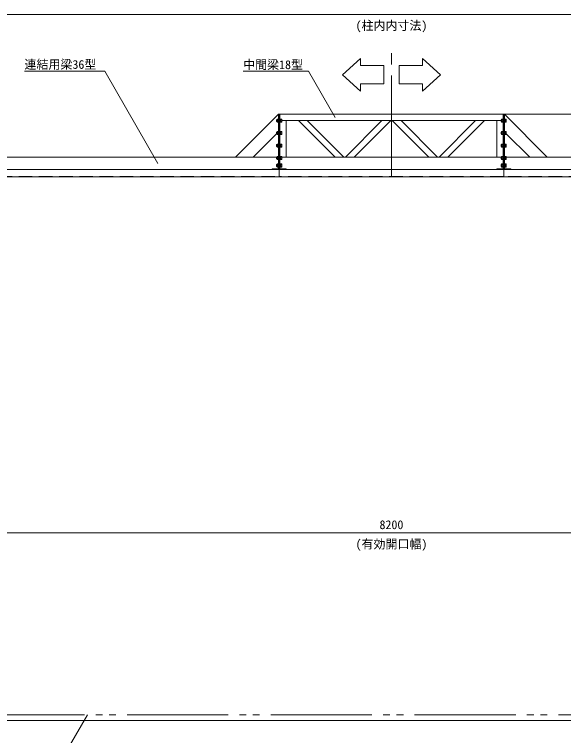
# Model space of a CAD drawing. Units: millimetres, scale not verified. Extents: x -10062 to 10062, y -16938 to 16938.
# Drawn here: x -6384 to -1983, y -13909 to -8132 of the extents above; entities that cross this region are included whole.
import ezdxf
from ezdxf.enums import TextEntityAlignment as Align

# ---------------------------------------------------------------- set-up
doc = ezdxf.new("R2010")
doc.units = ezdxf.units.MM
doc.header["$LTSCALE"] = 90
for name, pattern in [('CHAIN2', [12, 9, -1, 1, -1]), ('DASHED1', [1.8, 1.2, -0.6]), ('DOUBLE_CHAIN2', [12.8, 9, -1, 0.6, -0.6, 0.6, -1])]:
    doc.linetypes.add(name, pattern=pattern)
for name, color, linetype, lineweight in [('0-5_ﾍﾞｰｽﾗｲﾝ', 134, 'Continuous', 18), ('0-6_ﾎﾞﾙﾄ類', 134, 'Continuous', 18), ('0-8_ﾜｲﾔｰﾛｰﾌﾟ', 134, 'DOUBLE_CHAIN2', 18), ('0-C_寸法', 134, 'Continuous', 18), ('1-5_中間梁18', 134, 'Continuous', 18), ('1-6_通芯', 134, 'CHAIN2', 18), ('1-B_文字', 134, 'Continuous', 18), ('2-1_連結用梁36', 134, 'Continuous', 18)]:
    doc.layers.add(name, color=color, linetype=linetype, lineweight=lineweight)
doc.styles.add('ＭＳ ゴシック', font='')
doc.styles.get('ＭＳ ゴシック').set_extended_font_data('MS Gothic')

msp = doc.modelspace()

# ---------------------------------------------------------------- linework, layer by layer
at = {"layer": '0-5_ﾍﾞｰｽﾗｲﾝ'}
msp.add_line((-9662.5, -13787.5), (1537.5, -13787.5), dxfattribs=at)
at = {"layer": '0-6_ﾎﾞﾙﾄ類'}
for p, q in [((-4281.2, -8975.5), (-4283.2, -8977.5)), ((-4283.2, -8987.5), (-4283.2, -8977.5)), ((-4281.2, -8989.5), (-4283.2, -8987.5)), ((-4279.8, -8976.7), (-4282.4, -8976.7)), ((-4279.8, -8988.3), (-4282.4, -8988.3)), ((-4281.2, -8989.5), (-4281.2, -8975.5)), ((-4279.8, -8975.5), (-4281.2, -8975.5)), ((-4279.8, -8989.5), (-4281.2, -8989.5)), ((-4279.8, -8972), (-4278.18, -8970.37)), ((-4279.8, -8993), (-4279.8, -8972)), ((-4279.8, -8993), (-4278.18, -8994.63)), ((-4278.18, -8976.44), (-4270.8, -8976.44)), ((-4278.18, -8988.56), (-4270.8, -8988.56)), ((-4251.2, -8981.69), (-4254.2, -8982.5)), ((-4251.2, -8982.5), (-4254.2, -8983.31)), ((-4243.82, -8976.44), (-4251.2, -8976.44)), ((-4243.82, -8988.56), (-4251.2, -8988.56)), ((-4242.2, -8993), (-4243.82, -8994.63)), ((-2481.2, -8975.5), (-2483.2, -8977.5)), ((-2483.2, -8987.5), (-2483.2, -8977.5)), ((-2481.2, -8989.5), (-2483.2, -8987.5)), ((-2479.8, -8976.7), (-2482.4, -8976.7)), ((-2479.8, -8988.3), (-2482.4, -8988.3)), ((-2481.2, -8989.5), (-2481.2, -8975.5)), ((-2479.8, -8975.5), (-2481.2, -8975.5)), ((-2479.8, -8989.5), (-2481.2, -8989.5)), ((-2479.8, -8972), (-2478.18, -8970.37)), ((-2479.8, -8993), (-2479.8, -8972)), ((-2479.8, -8993), (-2478.18, -8994.63)), ((-2478.18, -8976.44), (-2470.8, -8976.44)), ((-2478.18, -8988.56), (-2470.8, -8988.56)), ((-2451.2, -8981.69), (-2454.2, -8982.5)), ((-2451.2, -8982.5), (-2454.2, -8983.31)), ((-2443.82, -8976.44), (-2451.2, -8976.44)), ((-2443.82, -8988.56), (-2451.2, -8988.56)), ((-2442.2, -8993), (-2443.82, -8994.63)), ((-4281.2, -9075.5), (-4283.2, -9077.5)), ((-4283.2, -9087.5), (-4283.2, -9077.5)), ((-4281.2, -9089.5), (-4283.2, -9087.5)), ((-4279.8, -9076.7), (-4282.4, -9076.7)), ((-4279.8, -9088.3), (-4282.4, -9088.3)), ((-4281.2, -9089.5), (-4281.2, -9075.5)), ((-4279.8, -9075.5), (-4281.2, -9075.5)), ((-4279.8, -9089.5), (-4281.2, -9089.5)), ((-4279.8, -9072), (-4278.18, -9070.38)), ((-4279.8, -9093), (-4279.8, -9072)), ((-4279.8, -9093), (-4278.18, -9094.63)), ((-4278.18, -9076.44), (-4270.8, -9076.44)), ((-4278.18, -9088.56), (-4270.8, -9088.56)), ((-4251.2, -9081.69), (-4254.2, -9082.5)), ((-4251.2, -9082.5), (-4254.2, -9083.3)), ((-4243.82, -9076.44), (-4251.2, -9076.44)), ((-4243.82, -9088.56), (-4251.2, -9088.56)), ((-4242.2, -9093), (-4243.82, -9094.63)), ((-2481.2, -9075.5), (-2483.2, -9077.5)), ((-2483.2, -9087.5), (-2483.2, -9077.5)), ((-2481.2, -9089.5), (-2483.2, -9087.5)), ((-2479.8, -9076.7), (-2482.4, -9076.7)), ((-2479.8, -9088.3), (-2482.4, -9088.3)), ((-2481.2, -9089.5), (-2481.2, -9075.5)), ((-2479.8, -9075.5), (-2481.2, -9075.5)), ((-2479.8, -9089.5), (-2481.2, -9089.5)), ((-2479.8, -9072), (-2478.18, -9070.38)), ((-2479.8, -9093), (-2479.8, -9072)), ((-2479.8, -9093), (-2478.18, -9094.63)), ((-2478.18, -9076.44), (-2470.8, -9076.44)), ((-2478.18, -9088.56), (-2470.8, -9088.56)), ((-2451.2, -9081.69), (-2454.2, -9082.5)), ((-2451.2, -9082.5), (-2454.2, -9083.3)), ((-2443.82, -9076.44), (-2451.2, -9076.44)), ((-2443.82, -9088.56), (-2451.2, -9088.56)), ((-2442.2, -9093), (-2443.82, -9094.63)), ((-4281.2, -9175.5), (-4283.2, -9177.5)), ((-4283.2, -9187.5), (-4283.2, -9177.5)), ((-4279.8, -9176.7), (-4282.4, -9176.7)), ((-4281.2, -9189.5), (-4281.2, -9175.5)), ((-4279.8, -9175.5), (-4281.2, -9175.5)), ((-4279.8, -9172), (-4278.18, -9170.38)), ((-4279.8, -9193), (-4279.8, -9172)), ((-4278.18, -9176.44), (-4270.8, -9176.44)), ((-4251.2, -9181.69), (-4254.2, -9182.5)), ((-4251.2, -9182.5), (-4254.2, -9183.3)), ((-4243.82, -9176.44), (-4251.2, -9176.44)), ((-2481.2, -9175.5), (-2483.2, -9177.5)), ((-2483.2, -9187.5), (-2483.2, -9177.5)), ((-2479.8, -9176.7), (-2482.4, -9176.7)), ((-2481.2, -9189.5), (-2481.2, -9175.5)), ((-2479.8, -9175.5), (-2481.2, -9175.5)), ((-2479.8, -9172), (-2478.18, -9170.38)), ((-2479.8, -9193), (-2479.8, -9172)), ((-2478.18, -9176.44), (-2470.8, -9176.44)), ((-2451.2, -9181.69), (-2454.2, -9182.5)), ((-2451.2, -9182.5), (-2454.2, -9183.3)), ((-2443.82, -9176.44), (-2451.2, -9176.44)), ((-4281.2, -9189.5), (-4283.2, -9187.5)), ((-4279.8, -9188.3), (-4282.4, -9188.3)), ((-4279.8, -9189.5), (-4281.2, -9189.5)), ((-4279.8, -9193), (-4278.18, -9194.62)), ((-4278.18, -9188.56), (-4270.8, -9188.56)), ((-4243.82, -9188.56), (-4251.2, -9188.56)), ((-4242.2, -9193), (-4243.82, -9194.62)), ((-2481.2, -9189.5), (-2483.2, -9187.5)), ((-2479.8, -9188.3), (-2482.4, -9188.3)), ((-2479.8, -9189.5), (-2481.2, -9189.5)), ((-2479.8, -9193), (-2478.18, -9194.62)), ((-2478.18, -9188.56), (-2470.8, -9188.56)), ((-2443.82, -9188.56), (-2451.2, -9188.56)), ((-2442.2, -9193), (-2443.82, -9194.62)), ((-4281.2, -9275.5), (-4283.2, -9277.5)), ((-4283.2, -9287.5), (-4283.2, -9277.5)), ((-4281.2, -9289.5), (-4283.2, -9287.5)), ((-4279.8, -9276.7), (-4282.4, -9276.7)), ((-4279.8, -9288.3), (-4282.4, -9288.3)), ((-4281.2, -9289.5), (-4281.2, -9275.5)), ((-4279.8, -9275.5), (-4281.2, -9275.5)), ((-4279.8, -9289.5), (-4281.2, -9289.5)), ((-4279.8, -9272), (-4278.18, -9270.38)), ((-4279.8, -9293), (-4279.8, -9272)), ((-4279.8, -9293), (-4278.18, -9294.62)), ((-4278.18, -9276.43), (-4270.8, -9276.43)), ((-4278.18, -9288.56), (-4270.8, -9288.56)), ((-4251.2, -9281.7), (-4254.2, -9282.5)), ((-4251.2, -9282.5), (-4254.2, -9283.3)), ((-4243.82, -9276.43), (-4251.2, -9276.43)), ((-4243.82, -9288.56), (-4251.2, -9288.56)), ((-4242.2, -9293), (-4243.82, -9294.62)), ((-2481.2, -9275.5), (-2483.2, -9277.5)), ((-2483.2, -9287.5), (-2483.2, -9277.5)), ((-2481.2, -9289.5), (-2483.2, -9287.5)), ((-2479.8, -9276.7), (-2482.4, -9276.7)), ((-2479.8, -9288.3), (-2482.4, -9288.3)), ((-2481.2, -9289.5), (-2481.2, -9275.5)), ((-2479.8, -9275.5), (-2481.2, -9275.5)), ((-2479.8, -9289.5), (-2481.2, -9289.5)), ((-2479.8, -9272), (-2478.18, -9270.38)), ((-2479.8, -9293), (-2479.8, -9272)), ((-2479.8, -9293), (-2478.18, -9294.62)), ((-2478.18, -9276.43), (-2470.8, -9276.43)), ((-2478.18, -9288.56), (-2470.8, -9288.56)), ((-2451.2, -9281.7), (-2454.2, -9282.5)), ((-2451.2, -9282.5), (-2454.2, -9283.3)), ((-2443.82, -9276.43), (-2451.2, -9276.43)), ((-2443.82, -9288.56), (-2451.2, -9288.56)), ((-2442.2, -9293), (-2443.82, -9294.62)), ((-4281.2, -9335.5), (-4283.2, -9337.5)), ((-4283.2, -9347.5), (-4283.2, -9337.5)), ((-4281.2, -9349.5), (-4283.2, -9347.5)), ((-4279.8, -9336.7), (-4282.4, -9336.7)), ((-4279.8, -9348.3), (-4282.4, -9348.3)), ((-4281.2, -9349.5), (-4281.2, -9335.5)), ((-4279.8, -9335.5), (-4281.2, -9335.5)), ((-4279.8, -9349.5), (-4281.2, -9349.5)), ((-4279.8, -9332), (-4278.18, -9330.37)), ((-4279.8, -9353), (-4279.8, -9332)), ((-4279.8, -9353), (-4278.18, -9354.63)), ((-4278.18, -9336.44), (-4270.8, -9336.44)), ((-4278.18, -9348.56), (-4270.8, -9348.56)), ((-4251.2, -9341.69), (-4254.2, -9342.5)), ((-4251.2, -9342.5), (-4254.2, -9343.31)), ((-4243.82, -9336.44), (-4251.2, -9336.44)), ((-4243.82, -9348.56), (-4251.2, -9348.56)), ((-4242.2, -9353), (-4243.82, -9354.63)), ((-2481.2, -9335.5), (-2483.2, -9337.5)), ((-2483.2, -9347.5), (-2483.2, -9337.5)), ((-2481.2, -9349.5), (-2483.2, -9347.5)), ((-2479.8, -9336.7), (-2482.4, -9336.7)), ((-2479.8, -9348.3), (-2482.4, -9348.3)), ((-2481.2, -9349.5), (-2481.2, -9335.5)), ((-2479.8, -9335.5), (-2481.2, -9335.5)), ((-2479.8, -9349.5), (-2481.2, -9349.5)), ((-2479.8, -9332), (-2478.18, -9330.37)), ((-2479.8, -9353), (-2479.8, -9332)), ((-2479.8, -9353), (-2478.18, -9354.63)), ((-2478.18, -9336.44), (-2470.8, -9336.44)), ((-2478.18, -9348.56), (-2470.8, -9348.56)), ((-2451.2, -9341.69), (-2454.2, -9342.5)), ((-2451.2, -9342.5), (-2454.2, -9343.31)), ((-2443.82, -9336.44), (-2451.2, -9336.44)), ((-2443.82, -9348.56), (-2451.2, -9348.56)), ((-2442.2, -9353), (-2443.82, -9354.63))]:
    msp.add_line(p, q, dxfattribs=at)
for points in [[(-4278.18, -8970.37), (-4270.8, -8970.37), (-4270.8, -8994.63), (-4278.18, -8994.63)], [(-4243.82, -8970.37), (-4251.2, -8970.37), (-4251.2, -8994.63), (-4243.82, -8994.63)], [(-4242.2, -8993), (-4242.2, -8972), (-4243.82, -8970.37)], [(-2478.18, -8970.37), (-2470.8, -8970.37), (-2470.8, -8994.63), (-2478.18, -8994.63)], [(-2443.82, -8970.37), (-2451.2, -8970.37), (-2451.2, -8994.63), (-2443.82, -8994.63)], [(-2442.2, -8993), (-2442.2, -8972), (-2443.82, -8970.37)], [(-4278.18, -9070.38), (-4270.8, -9070.38), (-4270.8, -9094.63), (-4278.18, -9094.63)], [(-4243.82, -9070.38), (-4251.2, -9070.38), (-4251.2, -9094.63), (-4243.82, -9094.63)], [(-4242.2, -9093), (-4242.2, -9072), (-4243.82, -9070.38)], [(-2478.18, -9070.38), (-2470.8, -9070.38), (-2470.8, -9094.63), (-2478.18, -9094.63)], [(-2443.82, -9070.38), (-2451.2, -9070.38), (-2451.2, -9094.63), (-2443.82, -9094.63)], [(-2442.2, -9093), (-2442.2, -9072), (-2443.82, -9070.38)], [(-4278.18, -9170.38), (-4270.8, -9170.38), (-4270.8, -9194.62), (-4278.18, -9194.62)], [(-4243.82, -9170.38), (-4251.2, -9170.38), (-4251.2, -9194.62), (-4243.82, -9194.62)], [(-4242.2, -9193), (-4242.2, -9172), (-4243.82, -9170.38)], [(-2478.18, -9170.38), (-2470.8, -9170.38), (-2470.8, -9194.62), (-2478.18, -9194.62)], [(-2443.82, -9170.38), (-2451.2, -9170.38), (-2451.2, -9194.62), (-2443.82, -9194.62)], [(-2442.2, -9193), (-2442.2, -9172), (-2443.82, -9170.38)], [(-4278.18, -9270.38), (-4270.8, -9270.38), (-4270.8, -9294.62), (-4278.18, -9294.62)], [(-4243.82, -9270.38), (-4251.2, -9270.38), (-4251.2, -9294.62), (-4243.82, -9294.62)], [(-4242.2, -9293), (-4242.2, -9272), (-4243.82, -9270.38)], [(-2478.18, -9270.38), (-2470.8, -9270.38), (-2470.8, -9294.62), (-2478.18, -9294.62)], [(-2443.82, -9270.38), (-2451.2, -9270.38), (-2451.2, -9294.62), (-2443.82, -9294.62)], [(-2442.2, -9293), (-2442.2, -9272), (-2443.82, -9270.38)], [(-4278.18, -9330.37), (-4270.8, -9330.37), (-4270.8, -9354.63), (-4278.18, -9354.63)], [(-4243.82, -9330.37), (-4251.2, -9330.37), (-4251.2, -9354.63), (-4243.82, -9354.63)], [(-4242.2, -9353), (-4242.2, -9332), (-4243.82, -9330.37)], [(-2478.18, -9330.37), (-2470.8, -9330.37), (-2470.8, -9354.63), (-2478.18, -9354.63)], [(-2443.82, -9330.37), (-2451.2, -9330.37), (-2451.2, -9354.63), (-2443.82, -9354.63)], [(-2442.2, -9353), (-2442.2, -9332), (-2443.82, -9330.37)]]:
    msp.add_lwpolyline(points, dxfattribs=at)
for points in [[(-4270.8, -8993.5), (-4270.8, -8971.5), (-4268.5, -8971.5), (-4268.5, -8993.5)], [(-4254.2, -8971.5), (-4254.2, -8993.5), (-4256.5, -8993.5), (-4256.5, -8971.5)], [(-4254.2, -8971.15), (-4254.2, -8993.85), (-4251.2, -8993.85), (-4251.2, -8971.15)], [(-2470.8, -8993.5), (-2470.8, -8971.5), (-2468.5, -8971.5), (-2468.5, -8993.5)], [(-2454.2, -8971.5), (-2454.2, -8993.5), (-2456.5, -8993.5), (-2456.5, -8971.5)], [(-2454.2, -8971.15), (-2454.2, -8993.85), (-2451.2, -8993.85), (-2451.2, -8971.15)], [(-4270.8, -9093.5), (-4270.8, -9071.5), (-4268.5, -9071.5), (-4268.5, -9093.5)], [(-4254.2, -9071.5), (-4254.2, -9093.5), (-4256.5, -9093.5), (-4256.5, -9071.5)], [(-4254.2, -9071.15), (-4254.2, -9093.85), (-4251.2, -9093.85), (-4251.2, -9071.15)], [(-2470.8, -9093.5), (-2470.8, -9071.5), (-2468.5, -9071.5), (-2468.5, -9093.5)], [(-2454.2, -9071.5), (-2454.2, -9093.5), (-2456.5, -9093.5), (-2456.5, -9071.5)], [(-2454.2, -9071.15), (-2454.2, -9093.85), (-2451.2, -9093.85), (-2451.2, -9071.15)], [(-4270.8, -9193.5), (-4270.8, -9171.5), (-4268.5, -9171.5), (-4268.5, -9193.5)], [(-4254.2, -9171.5), (-4254.2, -9193.5), (-4256.5, -9193.5), (-4256.5, -9171.5)], [(-4254.2, -9171.15), (-4254.2, -9193.85), (-4251.2, -9193.85), (-4251.2, -9171.15)], [(-2470.8, -9193.5), (-2470.8, -9171.5), (-2468.5, -9171.5), (-2468.5, -9193.5)], [(-2454.2, -9171.5), (-2454.2, -9193.5), (-2456.5, -9193.5), (-2456.5, -9171.5)], [(-2454.2, -9171.15), (-2454.2, -9193.85), (-2451.2, -9193.85), (-2451.2, -9171.15)], [(-4270.8, -9293.5), (-4270.8, -9271.5), (-4268.5, -9271.5), (-4268.5, -9293.5)], [(-4254.2, -9271.5), (-4254.2, -9293.5), (-4256.5, -9293.5), (-4256.5, -9271.5)], [(-4254.2, -9271.15), (-4254.2, -9293.85), (-4251.2, -9293.85), (-4251.2, -9271.15)], [(-2470.8, -9293.5), (-2470.8, -9271.5), (-2468.5, -9271.5), (-2468.5, -9293.5)], [(-2454.2, -9271.5), (-2454.2, -9293.5), (-2456.5, -9293.5), (-2456.5, -9271.5)], [(-2454.2, -9271.15), (-2454.2, -9293.85), (-2451.2, -9293.85), (-2451.2, -9271.15)], [(-4270.8, -9353.5), (-4270.8, -9331.5), (-4268.5, -9331.5), (-4268.5, -9353.5)], [(-4254.2, -9331.5), (-4254.2, -9353.5), (-4256.5, -9353.5), (-4256.5, -9331.5)], [(-4254.2, -9331.15), (-4254.2, -9353.85), (-4251.2, -9353.85), (-4251.2, -9331.15)], [(-2470.8, -9353.5), (-2470.8, -9331.5), (-2468.5, -9331.5), (-2468.5, -9353.5)], [(-2454.2, -9331.5), (-2454.2, -9353.5), (-2456.5, -9353.5), (-2456.5, -9331.5)], [(-2454.2, -9331.15), (-2454.2, -9353.85), (-2451.2, -9353.85), (-2451.2, -9331.15)]]:
    msp.add_lwpolyline(points, close=True, dxfattribs=at)
for centre, radius, start, end in [((-4267.67, -8982.5), 12.12, 150, 210), ((-4275.14, -8973.4), 4.28, 135, 225), ((-4275.14, -8991.59), 4.28, 135, 225), ((-4246.86, -8973.4), 4.28, 315, 45), ((-4254.33, -8982.5), 12.12, 330, 30), ((-4246.86, -8991.59), 4.28, 315, 45), ((-2467.67, -8982.5), 12.12, 150, 210), ((-2475.14, -8973.4), 4.28, 135, 225), ((-2475.14, -8991.59), 4.28, 135, 225), ((-2446.86, -8973.4), 4.28, 315, 45), ((-2454.33, -8982.5), 12.12, 330, 30), ((-2446.86, -8991.59), 4.28, 315, 45), ((-4267.67, -9082.5), 12.12, 150, 210), ((-4275.14, -9073.4), 4.28, 135, 225), ((-4275.14, -9091.59), 4.28, 135, 225), ((-4246.86, -9073.4), 4.28, 315, 45), ((-4254.33, -9082.5), 12.12, 330, 30), ((-4246.86, -9091.59), 4.28, 315, 45), ((-2467.67, -9082.5), 12.12, 150, 210), ((-2475.14, -9073.4), 4.28, 135, 225), ((-2475.14, -9091.59), 4.28, 135, 225), ((-2446.86, -9073.4), 4.28, 315, 45), ((-2454.33, -9082.5), 12.12, 330, 30), ((-2446.86, -9091.59), 4.28, 315, 45), ((-4267.67, -9182.5), 12.12, 150, 210), ((-4275.14, -9173.4), 4.28, 135, 225), ((-4246.86, -9173.4), 4.28, 315, 45), ((-4254.33, -9182.5), 12.12, 330, 30), ((-2467.67, -9182.5), 12.12, 150, 210), ((-2475.14, -9173.4), 4.28, 135, 225), ((-2446.86, -9173.4), 4.28, 315, 45), ((-2454.33, -9182.5), 12.12, 330, 30), ((-4275.14, -9191.59), 4.28, 135, 225), ((-4246.86, -9191.59), 4.28, 315, 45), ((-2475.14, -9191.59), 4.28, 135, 225), ((-2446.86, -9191.59), 4.28, 315, 45), ((-4267.67, -9282.5), 12.12, 150, 210), ((-4275.14, -9273.41), 4.28, 135, 225), ((-4275.14, -9291.59), 4.28, 135, 225), ((-4246.86, -9273.41), 4.28, 315, 45), ((-4254.33, -9282.5), 12.12, 330, 30), ((-4246.86, -9291.59), 4.28, 315, 45), ((-2467.67, -9282.5), 12.12, 150, 210), ((-2475.14, -9273.41), 4.28, 135, 225), ((-2475.14, -9291.59), 4.28, 135, 225), ((-2446.86, -9273.41), 4.28, 315, 45), ((-2454.33, -9282.5), 12.12, 330, 30), ((-2446.86, -9291.59), 4.28, 315, 45), ((-4267.67, -9342.5), 12.12, 150, 210), ((-4275.14, -9333.4), 4.28, 135, 225), ((-4275.14, -9351.59), 4.28, 135, 225), ((-4246.86, -9333.4), 4.28, 315, 45), ((-4254.33, -9342.5), 12.12, 330, 30), ((-4246.86, -9351.59), 4.28, 315, 45), ((-2467.67, -9342.5), 12.12, 150, 210), ((-2475.14, -9333.4), 4.28, 135, 225), ((-2475.14, -9351.59), 4.28, 135, 225), ((-2446.86, -9333.4), 4.28, 315, 45), ((-2454.33, -9342.5), 12.12, 330, 30), ((-2446.86, -9351.59), 4.28, 315, 45)]:
    msp.add_arc(centre, radius, start, end, dxfattribs=at)
at = {"layer": '0-8_ﾜｲﾔｰﾛｰﾌﾟ'}
msp.add_line((1089.1, -13742.5), (-7814.1, -13742.5), dxfattribs=at)
at = {"layer": '0-C_寸法'}
for p, q in [((-7807.5, -8132.5), (1082.5, -8132.5)), ((-2455.5, -8932.5), (2038.5, -8932.5)), ((-7407.5, -12285.9), (682.5, -12285.9))]:
    msp.add_line(p, q, dxfattribs=at)
at = {"layer": '1-5_中間梁18'}
for p, q in [((-4256.5, -8982.5), (-4256.5, -9275.5)), ((-4242.2, -8982.5), (-2483.2, -8982.5)), ((-2468.5, -9275.5), (-2468.5, -8982.5)), ((-2479.8, -9275.5), (-4242.2, -9275.5))]:
    msp.add_line(p, q, dxfattribs=at)
at = {"layer": '1-5_中間梁18', "linetype": 'DASHED1'}
msp.add_line((-2462.5, -9430.9), (-4262.5, -9430.9), dxfattribs=at)
at = {"layer": '1-5_中間梁18'}
for points in [[(-4262.5, -9375.5), (-4256.5, -9375.5), (-4256.5, -8932.5), (-4262.5, -8932.5)], [(-2468.5, -9375.5), (-2462.5, -9375.5), (-2462.5, -8932.5), (-2468.5, -8932.5)], [(-4037.21, -8982.5), (-4107.92, -8982.5), (-3814.92, -9275.5), (-3744.21, -9275.5)], [(-3439.22, -8982.5), (-3368.5, -8982.5), (-3661.5, -9275.5), (-3732.21, -9275.5)], [(-3285.79, -8982.5), (-3356.5, -8982.5), (-3063.5, -9275.5), (-2992.79, -9275.5)], [(-2687.79, -8982.5), (-2617.08, -8982.5), (-2910.08, -9275.5), (-2980.79, -9275.5)], [(-4262.5, -9432.5), (-2462.5, -9432.5), (-2462.5, -9375.5), (-4262.5, -9375.5)], [(-4206.5, -9375.5), (-4206.5, -9369.5), (-4256.5, -9369.5), (-4256.5, -9375.5)], [(-2518.5, -9375.5), (-2518.5, -9369.5), (-2468.5, -9369.5), (-2468.5, -9375.5)]]:
    msp.add_lwpolyline(points, close=True, dxfattribs=at)
for points in [[(-2468.5, -8982.5), (-2468.5, -8932.5), (-4256.5, -8932.5), (-4256.5, -8982.5)], [(-4242.2, -9275.5), (-4206.5, -9275.5), (-4206.5, -8982.5), (-4242.2, -8982.5)], [(-2483.2, -8982.5), (-2518.5, -8982.5), (-2518.5, -9275.5), (-2479.8, -9275.5)], [(-4256.5, -9275.5), (-4256.5, -9375.5), (-2468.5, -9375.5), (-2468.5, -9275.5)]]:
    msp.add_lwpolyline(points, dxfattribs=at)
at = {"layer": '1-6_通芯'}
msp.add_line((-3362.5, -9432.5), (-3362.5, -8404.93), dxfattribs=at)
at = {"layer": '1-B_文字'}
for p, q in [((-6303.62, -8587.5), (-5661.07, -8587.5)), ((-4551.3, -8587.5), (-4026.8, -8587.5))]:
    msp.add_line(p, q, dxfattribs=at)
for points in [[(-3755.66, -8615.04), (-3611.25, -8484.27), (-3611.25, -8542.17), (-3424.61, -8542.17), (-3424.61, -8688.19), (-3611.25, -8688.19), (-3611.25, -8746.08)], [(-2969.33, -8615.04), (-3113.75, -8484.27), (-3113.75, -8542.17), (-3300.39, -8542.17), (-3300.39, -8688.19), (-3113.75, -8688.19), (-3113.75, -8746.08)]]:
    msp.add_lwpolyline(points, close=True, dxfattribs=at)
for points in [[(-5234.42, -9325.5), (-5660.5, -8587.5), (-5660.86, -8587.5)], [(-3812.6, -8957.5), (-4026.22, -8587.5), (-4026.58, -8587.5)], [(-5799.58, -13742.5), (-6056.5, -14187.5), (-6056.86, -14187.5)]]:
    msp.add_lwpolyline(points, dxfattribs=at)
at = {"layer": '2-1_連結用梁36', "linetype": 'DASHED1'}
for p, q in [((-7807.5, -9430.9), (-4262.5, -9430.9)), ((1082.5, -9430.9), (-2462.5, -9430.9))]:
    msp.add_line(p, q, dxfattribs=at)
at = {"layer": '2-1_連結用梁36'}
for points in [[(-4268.5, -9073.92), (-4268.5, -8932.5), (-4611.45, -9275.44), (-4470.02, -9275.44), (-4282.64, -9088.07)], [(-2456.5, -9073.92), (-2456.5, -8932.5), (-2113.55, -9275.44), (-2254.98, -9275.44), (-2442.36, -9088.07)], [(-7962.5, -9375.5), (-7962.5, -9275.5), (-4281.2, -9275.5)], [(-4268.5, -9275.5), (-4268.5, -9375.5), (-7562.5, -9375.5)], [(-2456.5, -9275.5), (-2456.5, -9375.5), (837.5, -9375.5)], [(1237.5, -9375.5), (1237.5, -9275.5), (-2443.8, -9275.5)], [(-7562.5, -9375.5), (-4262.5, -9375.5), (-4262.5, -9432.5), (-7619.5, -9432.5)], [(837.5, -9375.5), (-2462.5, -9375.5), (-2462.5, -9432.5), (894.5, -9432.5)]]:
    msp.add_lwpolyline(points, dxfattribs=at)
for points in [[(-4262.5, -9375.5), (-4268.5, -9375.5), (-4268.5, -8932.5), (-4262.5, -8932.5)], [(-2462.5, -9375.5), (-2456.5, -9375.5), (-2456.5, -8932.5), (-2462.5, -8932.5)], [(-4318.5, -9375.5), (-4318.5, -9369.5), (-4268.5, -9369.5), (-4268.5, -9375.5)], [(-2406.5, -9375.5), (-2406.5, -9369.5), (-2456.5, -9369.5), (-2456.5, -9375.5)]]:
    msp.add_lwpolyline(points, close=True, dxfattribs=at)

# ---------------------------------------------------------------- texts
at = {"layer": '0-C_寸法', "style": 'ＭＳ ゴシック'}
for s, p in [('(柱内内寸法)', (-3650.5, -8278.1)), ('8200', (-3458.5, -12276)), ('(有効開口幅)', (-3650.5, -12431.5))]:
    msp.add_text(s, height=70.38, dxfattribs=at).set_placement(p, align=Align.BOTTOM_LEFT)
at = {"layer": '1-B_文字', "style": 'ＭＳ ゴシック'}
for s, p in [('連結用梁36型', (-6303.62, -8589.47)), ('中間梁18型', (-4551.3, -8591.6))]:
    msp.add_text(s, height=70.38, dxfattribs=at).set_placement(p, align=Align.BOTTOM_LEFT)

doc.saveas('drawing.dxf')
